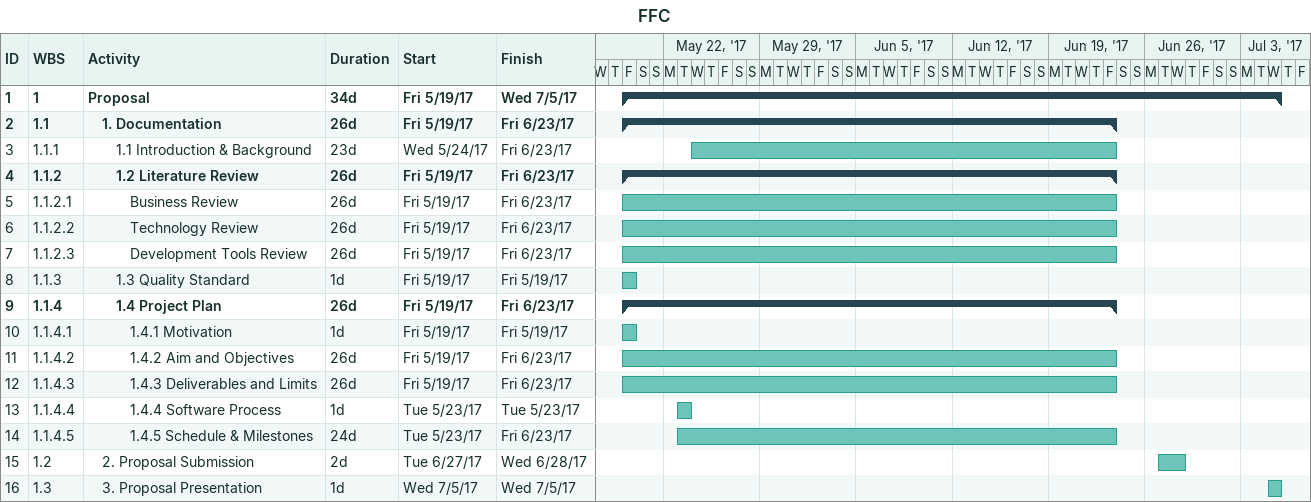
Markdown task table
FFC

| ID | WBS | Task | Duration | Start | Finish |
|---|---|---|---|---|---|
| 1 | 1 | **Proposal** | 34d | 2017-05-19 | 2017-07-05 |
| 2 | 1.1 | **1. Documentation** | 26d | 2017-05-19 | 2017-06-23 |
| 3 | 1.1.1 | 1.1 Introduction & Background | 23d | 2017-05-24 | 2017-06-23 |
| 4 | 1.1.2 | **1.2 Literature Review** | 26d | 2017-05-19 | 2017-06-23 |
| 5 | 1.1.2.1 | Business Review | 26d | 2017-05-19 | 2017-06-23 |
| 6 | 1.1.2.2 | Technology Review | 26d | 2017-05-19 | 2017-06-23 |
| 7 | 1.1.2.3 | Development Tools Review | 26d | 2017-05-19 | 2017-06-23 |
| 8 | 1.1.3 | 1.3 Quality Standard | 1d | 2017-05-19 | 2017-05-19 |
| 9 | 1.1.4 | **1.4 Project Plan** | 26d | 2017-05-19 | 2017-06-23 |
| 10 | 1.1.4.1 | 1.4.1 Motivation | 1d | 2017-05-19 | 2017-05-19 |
| 11 | 1.1.4.2 | 1.4.2 Aim and Objectives | 26d | 2017-05-19 | 2017-06-23 |
| 12 | 1.1.4.3 | 1.4.3 Deliverables and Limits | 26d | 2017-05-19 | 2017-06-23 |
| 13 | 1.1.4.4 | 1.4.4 Software Process | 1d | 2017-05-23 | 2017-05-23 |
| 14 | 1.1.4.5 | 1.4.5 Schedule & Milestones | 24d | 2017-05-23 | 2017-06-23 |
| 15 | 1.2 | 2. Proposal Submission | 2d | 2017-06-27 | 2017-06-28 |
| 16 | 1.3 | 3. Proposal Presentation | 1d | 2017-07-05 | 2017-07-05 |
